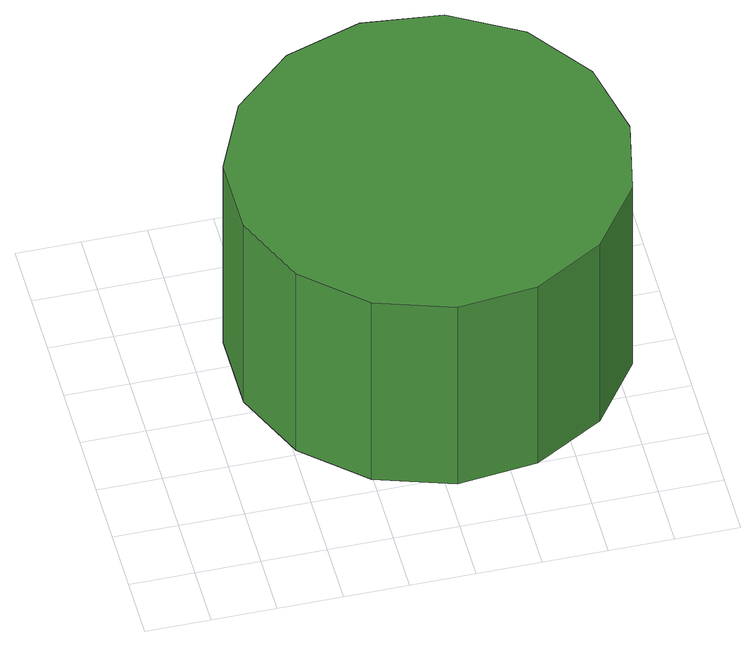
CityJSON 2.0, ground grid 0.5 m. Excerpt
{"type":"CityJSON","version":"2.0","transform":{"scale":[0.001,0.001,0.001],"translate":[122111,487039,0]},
"CityObjects":{
"tree1":{"type":"SolitaryVegetationObject","attributes":{"function":"something"},"geometry":[{"type":"MultiSurface","lod":"1","boundaries":[[[0,1,2,3,4,5,6,7,8,9,10,11,12,13,14]],[[15,16,17,18,19,20,21,22,23,24,25,26,27,28,29]],[[0,29,28,1]],[[1,28,27,2]],[[2,27,26,3]],[[3,26,25,4]],[[4,25,24,5]],[[5,24,23,6]],[[6,23,22,7]],[[7,22,21,8]],[[8,21,20,9]],[[9,20,19,10]],[[10,19,18,11]],[[11,18,17,12]],[[12,17,16,13]],[[13,16,15,14]],[[14,15,29,0]]]}]}
},
"vertices":[
[3756,1935,2007],[3626,2551,2007],[3256,3060,2007],[2711,3375,2007],[2085,3441,2007],[1486,3246,2007],[1019,2825,2007],[763,2250,2007],[763,1621,2007],[1019,1046,2007],[1486,625,2007],[2085,430,2007],[2711,496,2007],[3256,811,2007],[3626,1320,2007],[3626,1320,162],[3256,811,162],[2711,496,162],[2085,430,162],[1486,625,162],[1019,1046,162],[763,1621,162],[763,2250,162],[1019,2825,162],[1486,3246,162],[2085,3441,162],[2711,3375,162],[3256,3060,162],[3626,2551,162],[3756,1935,162]
]}
